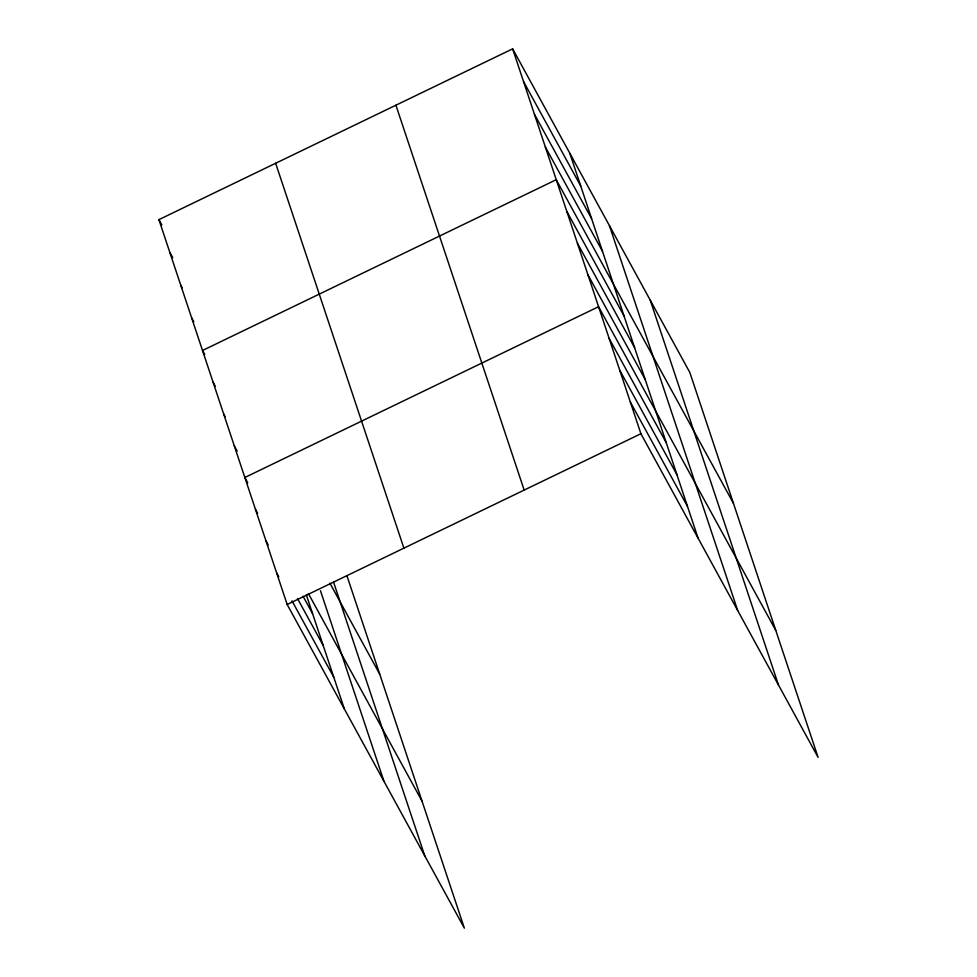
<?xml version="1.0" encoding="UTF-8"?>
<svg xmlns="http://www.w3.org/2000/svg" width="977" height="977" viewBox="0 0 977 977"><rect width="100%" height="100%" fill="white"/><g stroke="black" fill="none" stroke-linecap="round" stroke-linejoin="round"><path stroke-width="1.47" d="M347.006 575.99L464.356 928.15L287.165 604.507L158.909 219.63L512.644 48.85L689.835 372.493L818.091 757.37L640.9 433.727L512.644 48.85M287.165 604.507L640.9 433.727M523.55 81.567L580.729 186.009M534.443 114.285L591.635 218.726M545.349 146.99L602.528 251.431M733.446 503.35L556.255 179.707L202.52 350.487L204.718 354.504M566.831 211.459L624.01 315.901M577.407 243.212L634.598 347.653M587.995 274.964L645.174 379.406M775.762 630.36L598.571 306.717L244.836 477.497L247.767 482.846M609.159 338.469L666.338 442.911M619.736 370.222L676.914 474.663M630.312 401.974L687.49 506.416M158.909 219.63L161.84 224.991M169.815 252.347L172.746 257.696M180.721 285.052L182.186 287.739M191.614 317.769L193.812 321.787M329.908 583.159L379.711 674.13M213.096 382.239L215.294 386.257M223.684 413.992L225.15 416.666M234.26 445.744L237.191 451.093M308.39 593.564L422.027 801.14M255.424 509.249L257.623 513.267M303.078 596.288L312.603 613.69M266 541.002L268.199 545.019M297.521 598.571L323.179 645.443M276.589 572.754L278.787 576.772M291.976 600.867L333.768 677.195M650.23 300.159L778.486 685.036M609.428 225.626L737.684 610.503M569.823 153.291L698.079 538.168M395.917 105.211L524.16 490.075M275.648 163.269L403.892 548.146M333.475 581.877L424.751 855.815M320.468 590.767L383.949 781.282M306.351 594.932L344.344 708.948"/></g></svg>
